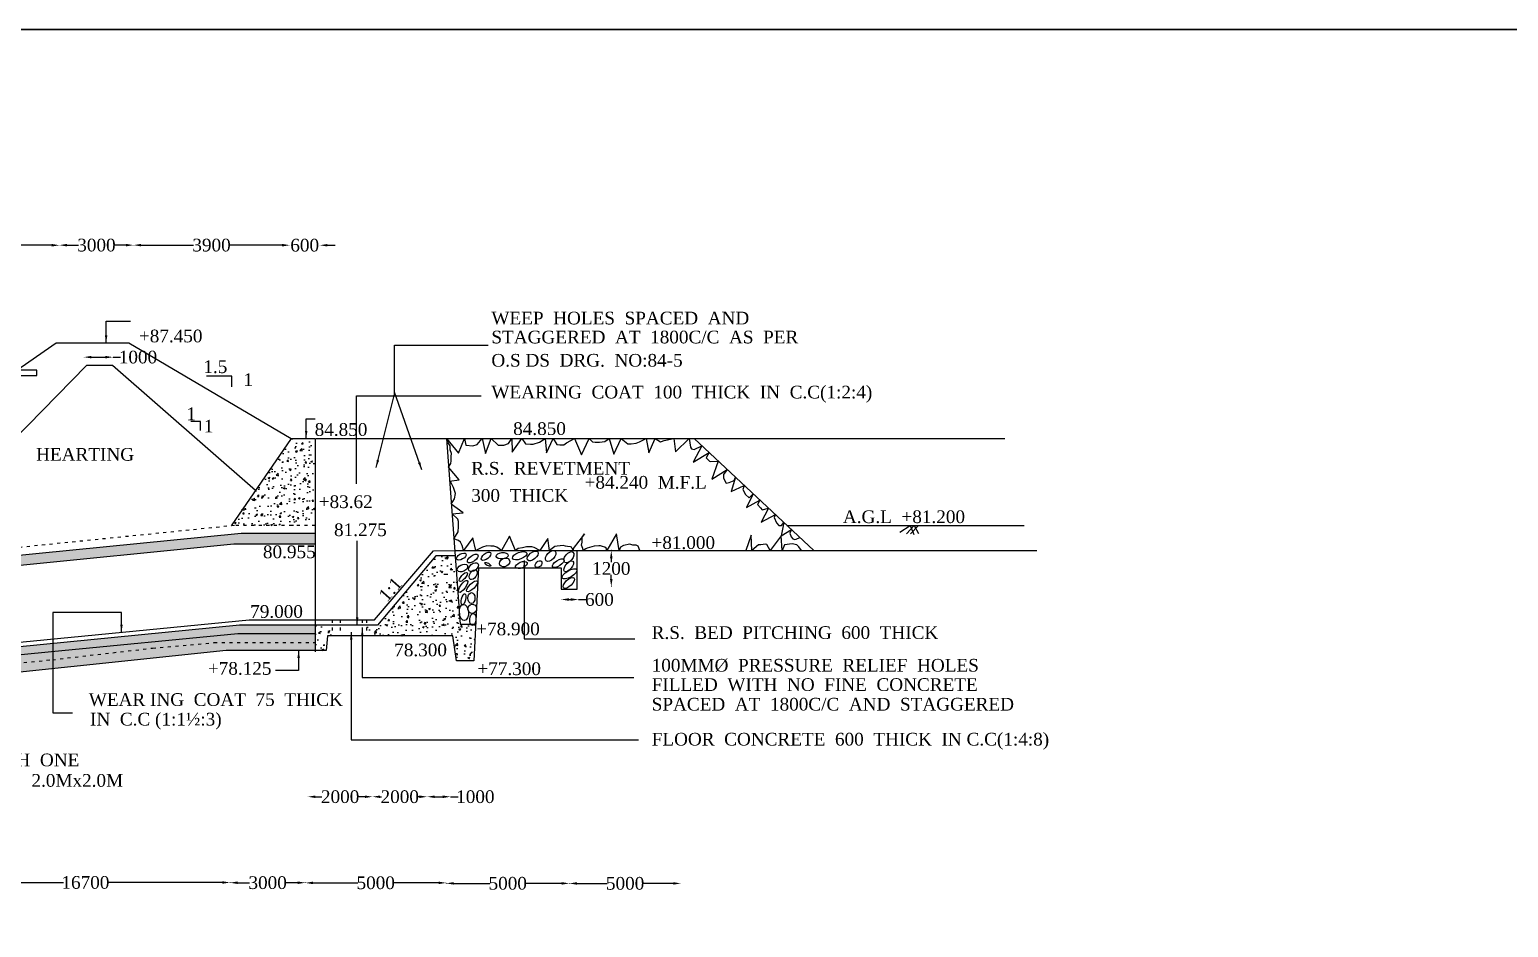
# Model space of a CAD drawing. Header units: millimetres. Extents: x 4535 to 233444, y 7325 to 109761.
# Drawn here: x 96961 to 155192, y 74404 to 109761 of the extents above; entities that cross this region are included whole.
import ezdxf

# ---------------------------------------------------------------- set-up
doc = ezdxf.new("R2010")
doc.units = ezdxf.units.MM
doc.header["$MEASUREMENT"] = 0
doc.linetypes.add('ACAD_ISO03W100', pattern=[30, 12, -18])
for name, color, linetype in [('DIM', 5, 'Continuous'), ('DO LINE', 3, 'Continuous'), ('DWG.LINE', 10, 'Continuous'), ('HATCH', 2, 'Continuous'), ('TEXT', 7, 'Continuous')]:
    doc.layers.add(name, color=color, linetype=linetype)
doc.layers.add('TITLE', color=7, linetype='Continuous', lineweight=30)
doc.styles.get("Standard").update_dxf_attribs({"font": 'TIMES.TTF', "height": 500})
doc.dimstyles.get("Standard").update_dxf_attribs({"dimtxt": 500, "dimasz": 300, "dimexe": 0.18, "dimexo": 0.0625, "dimgap": 0.09, "dimtad": 0, "dimtih": 1, "dimtoh": 1, "dimdec": 0, "dimzin": 0, "dimdsep": 46, "dimtxsty": 'Standard', "dimcen": 300, "dimclre": 256, "dimclrt": 4, "dimadec": 0, "dimazin": 0, "dimtfac": 1, "dimtdec": 0, "dimtofl": 0, "dimtmove": 0, "dimatfit": 3, "dimfxl": 5, "dimfxlon": 1, "dimtolj": 1, "dimtzin": 0, "dimarcsym": 0})
pattern_1 = [(50, (0, 0), (717.2602, -62.7521), [75, -825]), (355, (0, 0), (-138.7513, 752.192), [60, -660]), (100.4514, (59.8, -5.2), (578.5094, 689.4395), [63.7402, -701.142]), (46.1842, (0, 200), (1067.241, -165.519), [112.5, -1237.5]), (96.6356, (88.9, 186.2), (934.663, 974.118), [95.61, -1051.713]), (351.1842, (0, 200), (934.662, 974.119), [90, -990]), (21, (100, 150), (596.907, -402.619), [75, -825]), (326, (100, 150), (243.3153, 725.15), [60, -660]), (71.4514, (149.74, 116.45), (840.2226, 322.5305), [63.7402, -701.142]), (37.5, (0, 0), (12.15986, 332.89385), [0, -652, 0, -670, 0, -662.5]), (7.5, (0, 0), (263.0695, 394.4117), [0, -382, 0, -637, 0, -252.5]), (327.5, (-223, 0), (533.82244, -22.55487), [0, -250, 0, -780, 0, -1035]), (317.5, (-323, 0), (583.1862, 100.105), [0, -325, 0, -518, 0, -735])]

# ---------------------------------------------------------------- blocks, each defined once
blk = doc.blocks.new('*D7')
at = {"layer": 'Defpoints', "color": 0, "linetype": 'ByBlock', "ltscale": 0.2}
for p in [(85817, 101269), (98135, 101269), (98135, 101268)]:
    blk.add_point(p, dxfattribs=at)
at = {"layer": 'DIM', "lineweight": -2, "ltscale": 0.2}
blk.add_line((85817, 101269), (85817, 101268), dxfattribs=at)
at = {"layer": 'DIM', "color": 0, "linetype": 'ByBlock', "lineweight": -2, "ltscale": 0.2}
for p, q in [((86117, 101268), (91110, 101268)), ((97835, 101268), (92843, 101268))]:
    blk.add_line(p, q, dxfattribs=at)
at = {"layer": 'DIM', "linetype": 'ByBlock', "lineweight": -2, "ltscale": 0.2}
blk.add_line((98135, 101269), (98135, 101268), dxfattribs=at)
at = {"layer": 'DIM', "color": 0, "linetype": 'ByBlock', "ltscale": 0.2}
for points in [[(86117, 101318), (86117, 101218), (85817, 101268)], [(97835, 101318), (97835, 101218), (98135, 101268)]]:
    blk.add_solid(points, dxfattribs=at)
at = {"layer": 'DIM', "color": 4, "linetype": 'ByBlock', "ltscale": 0.2, "insert": (91976, 101268), "char_height": 500, "attachment_point": 5}
blk.add_mtext('\\A1;13200', dxfattribs=at)
blk = doc.blocks.new('*D8')
at = {"layer": 'Defpoints', "color": 0, "linetype": 'ByBlock', "ltscale": 0.2}
for p in [(98135, 101268), (101052, 101271), (101052, 101268)]:
    blk.add_point(p, dxfattribs=at)
at = {"layer": 'DIM', "lineweight": -2, "ltscale": 0.2}
blk.add_line((98135, 101268), (98135, 101272), dxfattribs=at)
at = {"layer": 'DIM', "color": 0, "linetype": 'ByBlock', "lineweight": -2, "ltscale": 0.2}
for p, q in [((98435, 101271), (98883, 101271)), ((100752, 101271), (100304, 101271))]:
    blk.add_line(p, q, dxfattribs=at)
at = {"layer": 'DIM', "linetype": 'ByBlock', "lineweight": -2, "ltscale": 0.2}
blk.add_line((101052, 101268), (101052, 101272), dxfattribs=at)
at = {"layer": 'DIM', "color": 0, "linetype": 'ByBlock', "ltscale": 0.2}
for points in [[(98435, 101321), (98435, 101221), (98135, 101271)], [(100752, 101321), (100752, 101221), (101052, 101271)]]:
    blk.add_solid(points, dxfattribs=at)
at = {"layer": 'DIM', "color": 4, "linetype": 'ByBlock', "ltscale": 0.2, "insert": (99594, 101271), "char_height": 500, "attachment_point": 5}
blk.add_mtext('\\A1;3000', dxfattribs=at)
blk = doc.blocks.new('*D9')
at = {"layer": 'Defpoints', "color": 0, "linetype": 'ByBlock', "ltscale": 0.2}
for p in [(101052, 101272), (107198, 101272), (107198, 101271)]:
    blk.add_point(p, dxfattribs=at)
at = {"layer": 'DIM', "lineweight": -2, "ltscale": 0.2}
blk.add_line((101052, 101272), (101052, 101271), dxfattribs=at)
at = {"layer": 'DIM', "color": 0, "linetype": 'ByBlock', "lineweight": -2, "ltscale": 0.2}
for p, q in [((101352, 101271), (103415, 101271)), ((106898, 101271), (104835, 101271))]:
    blk.add_line(p, q, dxfattribs=at)
at = {"layer": 'DIM', "linetype": 'ByBlock', "lineweight": -2, "ltscale": 0.2}
blk.add_line((107198, 101272), (107198, 101271), dxfattribs=at)
at = {"layer": 'DIM', "color": 0, "linetype": 'ByBlock', "ltscale": 0.2}
for points in [[(101352, 101321), (101352, 101221), (101052, 101271)], [(106898, 101321), (106898, 101221), (107198, 101271)]]:
    blk.add_solid(points, dxfattribs=at)
at = {"layer": 'DIM', "color": 4, "linetype": 'ByBlock', "ltscale": 0.2, "insert": (104125, 101271), "char_height": 500, "attachment_point": 5}
blk.add_mtext('\\A1;3900', dxfattribs=at)
blk = doc.blocks.new('*D10')
at = {"layer": 'Defpoints', "color": 0, "linetype": 'ByBlock', "ltscale": 0.2}
for p in [(107198, 101271), (108389, 101271), (108389, 101267)]:
    blk.add_point(p, dxfattribs=at)
at = {"layer": 'DIM', "color": 0, "linetype": 'ByBlock', "lineweight": -2, "ltscale": 0.2}
for p, q in [((106898, 101267), (106598, 101267)), ((108689, 101267), (108989, 101267))]:
    blk.add_line(p, q, dxfattribs=at)
at = {"layer": 'DIM', "lineweight": -2, "ltscale": 0.2}
blk.add_line((107198, 101270), (107198, 101267), dxfattribs=at)
at = {"layer": 'DIM', "linetype": 'ByBlock', "lineweight": -2, "ltscale": 0.2}
blk.add_line((108389, 101270), (108389, 101267), dxfattribs=at)
at = {"layer": 'DIM', "color": 0, "linetype": 'ByBlock', "ltscale": 0.2}
for points in [[(106898, 101317), (106898, 101217), (107198, 101267)], [(108689, 101317), (108689, 101217), (108389, 101267)]]:
    blk.add_solid(points, dxfattribs=at)
at = {"layer": 'DIM', "color": 4, "linetype": 'ByBlock', "ltscale": 0.2, "insert": (107794, 101267), "char_height": 500, "attachment_point": 5}
blk.add_mtext('\\A1;600', dxfattribs=at)
blk = doc.blocks.new('*D23')
at = {"layer": 'Defpoints', "color": 0, "linetype": 'ByBlock', "ltscale": 0.2}
for p in [(86244, 76199), (104853, 76199), (104853, 76173)]:
    blk.add_point(p, dxfattribs=at)
at = {"layer": 'DIM', "lineweight": -2, "ltscale": 0.2}
blk.add_line((86244, 76178), (86244, 76173), dxfattribs=at)
at = {"layer": 'DIM', "color": 0, "linetype": 'ByBlock', "lineweight": -2, "ltscale": 0.2}
for p, q in [((86544, 76173), (98292, 76173)), ((104553, 76173), (100025, 76173))]:
    blk.add_line(p, q, dxfattribs=at)
at = {"layer": 'DIM', "linetype": 'ByBlock', "lineweight": -2, "ltscale": 0.2}
blk.add_line((104853, 76178), (104853, 76173), dxfattribs=at)
at = {"layer": 'DIM', "color": 0, "linetype": 'ByBlock', "ltscale": 0.2}
for points in [[(86544, 76223), (86544, 76123), (86244, 76173)], [(104553, 76223), (104553, 76123), (104853, 76173)]]:
    blk.add_solid(points, dxfattribs=at)
at = {"layer": 'DIM', "color": 4, "linetype": 'ByBlock', "ltscale": 0.2, "insert": (99159, 76173), "char_height": 500, "attachment_point": 5}
blk.add_mtext('\\A1;16700', dxfattribs=at)
blk = doc.blocks.new('*D24')
at = {"layer": 'Defpoints', "color": 0, "linetype": 'ByBlock', "ltscale": 0.2}
for p in [(104853, 76171), (107817, 76171), (107817, 76164)]:
    blk.add_point(p, dxfattribs=at)
at = {"layer": 'DIM', "lineweight": -2, "ltscale": 0.2}
blk.add_line((104853, 76169), (104853, 76164), dxfattribs=at)
at = {"layer": 'DIM', "color": 0, "linetype": 'ByBlock', "lineweight": -2, "ltscale": 0.2}
for p, q in [((105153, 76164), (105625, 76164)), ((107517, 76164), (107045, 76164))]:
    blk.add_line(p, q, dxfattribs=at)
at = {"layer": 'DIM', "linetype": 'ByBlock', "lineweight": -2, "ltscale": 0.2}
blk.add_line((107817, 76169), (107817, 76164), dxfattribs=at)
at = {"layer": 'DIM', "color": 0, "linetype": 'ByBlock', "ltscale": 0.2}
for points in [[(105153, 76214), (105153, 76114), (104853, 76164)], [(107517, 76214), (107517, 76114), (107817, 76164)]]:
    blk.add_solid(points, dxfattribs=at)
at = {"layer": 'DIM', "color": 4, "linetype": 'ByBlock', "ltscale": 0.2, "insert": (106335, 76164), "char_height": 500, "attachment_point": 5}
blk.add_mtext('\\A1;3000', dxfattribs=at)
blk = doc.blocks.new('*D25')
at = {"layer": 'Defpoints', "color": 0, "linetype": 'ByBlock', "ltscale": 0.2}
for p in [(107817, 76164), (113364, 76164), (113364, 76159)]:
    blk.add_point(p, dxfattribs=at)
at = {"layer": 'DIM', "lineweight": -2, "ltscale": 0.2}
blk.add_line((107817, 76164), (107817, 76158), dxfattribs=at)
at = {"layer": 'DIM', "color": 0, "linetype": 'ByBlock', "lineweight": -2, "ltscale": 0.2}
for p, q in [((108117, 76159), (109883, 76159)), ((113064, 76159), (111298, 76159))]:
    blk.add_line(p, q, dxfattribs=at)
at = {"layer": 'DIM', "linetype": 'ByBlock', "lineweight": -2, "ltscale": 0.2}
blk.add_line((113364, 76164), (113364, 76158), dxfattribs=at)
at = {"layer": 'DIM', "color": 0, "linetype": 'ByBlock', "ltscale": 0.2}
for points in [[(108117, 76209), (108117, 76109), (107817, 76159)], [(113064, 76209), (113064, 76109), (113364, 76159)]]:
    blk.add_solid(points, dxfattribs=at)
at = {"layer": 'DIM', "color": 4, "linetype": 'ByBlock', "ltscale": 0.2, "insert": (110590, 76159), "char_height": 500, "attachment_point": 5}
blk.add_mtext('\\A1;5000', dxfattribs=at)
blk = doc.blocks.new('*D26')
at = {"layer": 'Defpoints', "color": 0, "linetype": 'ByBlock', "ltscale": 0.2}
for p in [(113364, 76158), (118215, 76158), (118215, 76139)]:
    blk.add_point(p, dxfattribs=at)
at = {"layer": 'DIM', "lineweight": -2, "ltscale": 0.2}
blk.add_line((113364, 76144), (113364, 76138), dxfattribs=at)
at = {"layer": 'DIM', "color": 0, "linetype": 'ByBlock', "lineweight": -2, "ltscale": 0.2}
for p, q in [((113664, 76139), (115082, 76139)), ((117915, 76139), (116497, 76139))]:
    blk.add_line(p, q, dxfattribs=at)
at = {"layer": 'DIM', "linetype": 'ByBlock', "lineweight": -2, "ltscale": 0.2}
blk.add_line((118215, 76144), (118215, 76138), dxfattribs=at)
at = {"layer": 'DIM', "color": 0, "linetype": 'ByBlock', "ltscale": 0.2}
for points in [[(113664, 76189), (113664, 76089), (113364, 76139)], [(117915, 76189), (117915, 76089), (118215, 76139)]]:
    blk.add_solid(points, dxfattribs=at)
at = {"layer": 'DIM', "color": 4, "linetype": 'ByBlock', "ltscale": 0.2, "insert": (115789, 76139), "char_height": 500, "attachment_point": 5}
blk.add_mtext('\\A1;5000', dxfattribs=at)
blk = doc.blocks.new('*D27')
at = {"layer": 'Defpoints', "color": 0, "linetype": 'ByBlock', "ltscale": 0.2}
for p in [(118215, 76138), (122608, 76138), (122608, 76137)]:
    blk.add_point(p, dxfattribs=at)
at = {"layer": 'DIM', "lineweight": -2, "ltscale": 0.2}
blk.add_line((118215, 76138), (118215, 76137), dxfattribs=at)
at = {"layer": 'DIM', "color": 0, "linetype": 'ByBlock', "lineweight": -2, "ltscale": 0.2}
for p, q in [((118515, 76137), (119704, 76137)), ((122308, 76137), (121119, 76137))]:
    blk.add_line(p, q, dxfattribs=at)
at = {"layer": 'DIM', "linetype": 'ByBlock', "lineweight": -2, "ltscale": 0.2}
blk.add_line((122608, 76138), (122608, 76137), dxfattribs=at)
at = {"layer": 'DIM', "color": 0, "linetype": 'ByBlock', "ltscale": 0.2}
for points in [[(118515, 76187), (118515, 76087), (118215, 76137)], [(122308, 76187), (122308, 76087), (122608, 76137)]]:
    blk.add_solid(points, dxfattribs=at)
at = {"layer": 'DIM', "color": 4, "linetype": 'ByBlock', "ltscale": 0.2, "insert": (120411, 76137), "char_height": 500, "attachment_point": 5}
blk.add_mtext('\\A1;5000', dxfattribs=at)
blk = doc.blocks.new('*D28')
at = {"layer": 'Defpoints', "color": 0, "linetype": 'ByBlock', "ltscale": 0.2}
for p in [(107917, 79542), (110462, 79550), (110462, 79542)]:
    blk.add_point(p, dxfattribs=at)
at = {"layer": 'DIM', "lineweight": -2, "ltscale": 0.2}
blk.add_line((107917, 79545), (107917, 79550), dxfattribs=at)
at = {"layer": 'DIM', "color": 0, "linetype": 'ByBlock', "lineweight": -2, "ltscale": 0.2}
for p, q in [((108217, 79550), (108472, 79550)), ((110162, 79550), (109906, 79550))]:
    blk.add_line(p, q, dxfattribs=at)
at = {"layer": 'DIM', "linetype": 'ByBlock', "lineweight": -2, "ltscale": 0.2}
blk.add_line((110462, 79545), (110462, 79550), dxfattribs=at)
at = {"layer": 'DIM', "color": 0, "linetype": 'ByBlock', "ltscale": 0.2}
for points in [[(108217, 79600), (108217, 79500), (107917, 79550)], [(110162, 79600), (110162, 79500), (110462, 79550)]]:
    blk.add_solid(points, dxfattribs=at)
at = {"layer": 'DIM', "color": 4, "linetype": 'ByBlock', "ltscale": 0.2, "insert": (109189, 79550), "char_height": 500, "attachment_point": 5}
blk.add_mtext('\\A1;2000', dxfattribs=at)
blk = doc.blocks.new('*D29')
at = {"layer": 'Defpoints', "color": 0, "linetype": 'ByBlock', "ltscale": 0.2}
for p in [(110462, 79550), (112612, 79550), (112612, 79550)]:
    blk.add_point(p, dxfattribs=at)
at = {"layer": 'DIM', "lineweight": -2, "ltscale": 0.2}
blk.add_line((110462, 79550), (110462, 79550), dxfattribs=at)
at = {"layer": 'DIM', "color": 0, "linetype": 'ByBlock', "lineweight": -2, "ltscale": 0.2}
for p, q in [((110762, 79550), (110820, 79550)), ((112312, 79550), (112254, 79550))]:
    blk.add_line(p, q, dxfattribs=at)
at = {"layer": 'DIM', "linetype": 'ByBlock', "lineweight": -2, "ltscale": 0.2}
blk.add_line((112612, 79550), (112612, 79550), dxfattribs=at)
at = {"layer": 'DIM', "color": 0, "linetype": 'ByBlock', "ltscale": 0.2}
for points in [[(110762, 79600), (110762, 79500), (110462, 79550)], [(112312, 79600), (112312, 79500), (112612, 79550)]]:
    blk.add_solid(points, dxfattribs=at)
at = {"layer": 'DIM', "color": 4, "linetype": 'ByBlock', "ltscale": 0.2, "insert": (111537, 79550), "char_height": 500, "attachment_point": 5}
blk.add_mtext('\\A1;2000', dxfattribs=at)
blk = doc.blocks.new('*D30')
at = {"layer": 'Defpoints', "color": 0, "linetype": 'ByBlock', "ltscale": 0.2}
for p in [(112612, 79550), (113532, 79550), (113532, 79550)]:
    blk.add_point(p, dxfattribs=at)
at = {"layer": 'DIM', "lineweight": -2, "ltscale": 0.2}
blk.add_line((112612, 79550), (112612, 79550), dxfattribs=at)
at = {"layer": 'DIM', "color": 0, "linetype": 'ByBlock', "lineweight": -2, "ltscale": 0.2}
for p, q in [((112912, 79550), (113232, 79550)), ((113532, 79550), (113832, 79550))]:
    blk.add_line(p, q, dxfattribs=at)
at = {"layer": 'DIM', "linetype": 'ByBlock', "lineweight": -2, "ltscale": 0.2}
blk.add_line((113532, 79550), (113532, 79550), dxfattribs=at)
at = {"layer": 'DIM', "color": 0, "linetype": 'ByBlock', "ltscale": 0.2}
for points in [[(112912, 79600), (112912, 79500), (112612, 79550)], [(113232, 79600), (113232, 79500), (113532, 79550)]]:
    blk.add_solid(points, dxfattribs=at)
at = {"layer": 'DIM', "color": 4, "linetype": 'ByBlock', "ltscale": 0.2, "insert": (114514, 79550), "char_height": 500, "attachment_point": 5}
blk.add_mtext('\\A1;1000', dxfattribs=at)
blk = doc.blocks.new('*D31')
at = {"layer": 'Defpoints', "color": 0, "linetype": 'ByBlock', "ltscale": 0.2}
for p in [(119880, 89245), (119866, 87828), (119880, 87828)]:
    blk.add_point(p, dxfattribs=at)
at = {"layer": 'DIM', "lineweight": -2, "ltscale": 0.2}
blk.add_line((119871, 89245), (119866, 89245), dxfattribs=at)
at = {"layer": 'DIM', "color": 0, "linetype": 'ByBlock', "lineweight": -2, "ltscale": 0.2}
for p, q in [((119866, 88945), (119866, 88791)), ((119866, 88128), (119866, 88283))]:
    blk.add_line(p, q, dxfattribs=at)
at = {"layer": 'DIM', "linetype": 'ByBlock', "lineweight": -2, "ltscale": 0.2}
blk.add_line((119871, 87828), (119866, 87828), dxfattribs=at)
at = {"layer": 'DIM', "color": 0, "linetype": 'ByBlock', "ltscale": 0.2}
for points in [[(119816, 88945), (119916, 88945), (119866, 89245)], [(119816, 88128), (119916, 88128), (119866, 87828)]]:
    blk.add_solid(points, dxfattribs=at)
at = {"layer": 'DIM', "color": 4, "linetype": 'ByBlock', "ltscale": 0.2, "insert": (119866, 88537), "char_height": 500, "attachment_point": 5}
blk.add_mtext('\\A1;1200', dxfattribs=at)
blk = doc.blocks.new('*D32')
at = {"layer": 'Defpoints', "color": 0, "linetype": 'ByBlock', "ltscale": 0.2}
for p in [(117896, 87314), (118573, 87317), (118573, 87314)]:
    blk.add_point(p, dxfattribs=at)
at = {"layer": 'DIM', "lineweight": -2, "ltscale": 0.2}
blk.add_line((117896, 87314), (117896, 87317), dxfattribs=at)
at = {"layer": 'DIM', "color": 0, "linetype": 'ByBlock', "lineweight": -2, "ltscale": 0.2}
for p, q in [((118196, 87317), (118273, 87317)), ((118573, 87317), (118873, 87317))]:
    blk.add_line(p, q, dxfattribs=at)
at = {"layer": 'DIM', "linetype": 'ByBlock', "lineweight": -2, "ltscale": 0.2}
blk.add_line((118573, 87314), (118573, 87317), dxfattribs=at)
at = {"layer": 'DIM', "color": 0, "linetype": 'ByBlock', "ltscale": 0.2}
for points in [[(118196, 87367), (118196, 87267), (117896, 87317)], [(118273, 87367), (118273, 87267), (118573, 87317)]]:
    blk.add_solid(points, dxfattribs=at)
at = {"layer": 'DIM', "color": 4, "linetype": 'ByBlock', "ltscale": 0.2, "insert": (119398, 87317), "char_height": 500, "attachment_point": 5}
blk.add_mtext('\\A1;600', dxfattribs=at)
blk = doc.blocks.new('*D33')
at = {"layer": 'Defpoints', "color": 0, "linetype": 'ByBlock', "ltscale": 0.2}
for p in [(99095, 96865), (100247, 96865), (100247, 96861)]:
    blk.add_point(p, dxfattribs=at)
at = {"layer": 'DIM', "lineweight": -2, "ltscale": 0.2}
blk.add_line((99095, 96864), (99095, 96860), dxfattribs=at)
at = {"layer": 'DIM', "color": 0, "linetype": 'ByBlock', "lineweight": -2, "ltscale": 0.2}
for p, q in [((99395, 96861), (99947, 96861)), ((100247, 96861), (100547, 96861))]:
    blk.add_line(p, q, dxfattribs=at)
at = {"layer": 'DIM', "linetype": 'ByBlock', "lineweight": -2, "ltscale": 0.2}
blk.add_line((100247, 96864), (100247, 96860), dxfattribs=at)
at = {"layer": 'DIM', "color": 0, "linetype": 'ByBlock', "ltscale": 0.2}
for points in [[(99395, 96911), (99395, 96811), (99095, 96861)], [(99947, 96911), (99947, 96811), (100247, 96861)]]:
    blk.add_solid(points, dxfattribs=at)
at = {"layer": 'DIM', "color": 4, "linetype": 'ByBlock', "ltscale": 0.2, "insert": (101229, 96861), "char_height": 500, "attachment_point": 5}
blk.add_mtext('\\A1;1000', dxfattribs=at)

msp = doc.modelspace()

# ---------------------------------------------------------------- hatches: boundary and pattern name
at = {"layer": 'HATCH', "linetype": 'ByBlock', "ltscale": 0.2}
h = msp.add_hatch(dxfattribs=at)
h.set_pattern_fill('AR-CONC', color=256, scale=100, style=0)
h.set_pattern_definition(pattern_1)
h.paths.add_polyline_path([(108201.6, 93655.9), (107263.9, 93655.9), (104892.1, 90217.5), (105029.9, 90231.6), (108201.6, 90231.6)])
h = msp.add_hatch(dxfattribs=at)
h.set_pattern_fill('AR-CONC', color=256, scale=100, style=0)
h.set_pattern_definition(pattern_1)
h.paths.add_polyline_path([(47905.6, 92208.1), (46989.1, 92208.1), (46989.1, 89446.5), (49560.4, 89333.7)])
h.paths.add_polyline_path([(46989.1, 89446.5), (46989.1, 89142.4), (53090.2, 88874.7), (53090.2, 89178.8)])
h.paths.add_polyline_path([(53090.2, 88874.7), (46989.1, 89142.4), (46989.1, 88732.3), (53090.2, 88463.5)])
h.paths.add_polyline_path([(56702.1, 88716.3), (53090.2, 88874.7), (53090.2, 88463.5), (56702.1, 88304.3)])
h.paths.add_polyline_path([(56702.1, 88716.3), (56702.1, 88304.3), (71168.3, 87667), (71168.3, 88081.6)])
h.paths.add_polyline_path([(86586, 88081.6), (71168.3, 88081.6), (71168.3, 87667), (86586, 87667)])
h.paths.add_polyline_path([(104998.5, 89511.9), (108201.6, 89511.9), (108201.6, 89930.8), (105294.7, 89930.8), (86586, 88081.6), (86586, 87667)])
h = msp.add_hatch(dxfattribs=at)
h.set_pattern_fill('AR-CONC', color=256, scale=100, style=0)
h.set_pattern_definition(pattern_1)
h.paths.add_polyline_path([(113718.2, 89041.2), (112955.1, 89041.2), (110657.9, 86313.4), (110228, 86313.4), (110228, 85883.4), (113622.9, 85883.4), (113770.7, 84904), (114455.4, 84904), (114529.4, 86343.7), (113919, 86343.7)])
h = msp.add_hatch(dxfattribs=at)
h.set_pattern_fill('AR-CONC', color=256, scale=100, style=0)
h.set_pattern_definition(pattern_1)
h.paths.add_polyline_path([(108201.6, 86313.4), (105232.8, 86313.4), (97881.2, 85588.7), (97881.2, 85256.7), (105156.2, 85970.2), (108201.6, 85970.2)])
h.paths.add_polyline_path([(108201.6, 85617.9), (104232.7, 85617.9), (101806.8, 85404.7), (97881.2, 84948.8), (97881.2, 84597.4), (104706.2, 85314.8), (108201.6, 85314.8)])
h.paths.add_polyline_path([(108201.6, 85970.2), (105156.2, 85970.2), (97881.2, 85256.7), (97881.2, 84948.8), (101806.8, 85404.7), (104232.7, 85617.9), (108201.6, 85617.9)])
h.paths.add_polyline_path([(97881.2, 84948.8), (97861.4, 84946.5), (94808.8, 84648.3), (94683.6, 84261.3), (97881.2, 84597.4)])
h.paths.add_polyline_path([(97861.4, 84946.5), (97881.2, 84948.8), (97881.2, 85256.7), (97818, 85250.5), (94911.9, 84967.2), (94808.8, 84648.3)])
h.paths.add_polyline_path([(97818, 85250.5), (97881.2, 85256.7), (97881.2, 85588.7), (95021.7, 85306.9), (94911.9, 84967.2)])
h.paths.add_polyline_path([(94683.6, 84261.3), (94808.8, 84648.3), (86586, 83845.3), (86586, 83410.2)])
h.paths.add_polyline_path([(94911.9, 84967.2), (92764.1, 84757.9), (90185.6, 84459.1), (86586, 84109.3), (86586, 83845.3), (94808.8, 84648.3)])
h.paths.add_polyline_path([(94911.9, 84967.2), (95021.7, 85306.9), (86586, 84475.4), (86586, 84109.3), (90185.6, 84459.1), (92764.1, 84757.9)])
h = msp.add_hatch(dxfattribs=at)
h.set_pattern_fill('AR-CONC', color=256, scale=100, style=0)
h.set_pattern_definition(pattern_1)
h.paths.add_polyline_path([(108696.3, 85883.4), (108875.8, 85883.4), (108875.8, 86313.4), (108201.6, 86313.4), (108201.6, 85314.8), (108639.7, 85314.8)])

# ---------------------------------------------------------------- linework, layer by layer
at = {"layer": 'DIM', "linetype": 'ByBlock', "ltscale": 0.2}
for points in [[(111323.4, 97333.6), (115018.4, 97333.6)], [(109833.4, 91873.3), (109833.4, 95335.5), (114742.9, 95335.5)], [(97881.2, 86811.8), (97881.2, 82848.8), (98654.8, 82848.8)], [(116439.2, 85770.2), (120787.8, 85770.2)]]:
    msp.add_lwpolyline(points, dxfattribs=at)
at = {"layer": 'DO LINE', "linetype": 'ACAD_ISO03W100', "ltscale": 10}
for points in [[(108201.6, 90231.6), (105029.9, 90231.6), (86586, 88345.7), (71168.3, 88345.7), (60112.3, 88870.8), (46989.1, 89446.5)], [(108875.8, 86512.8), (108875.8, 85883.4)], [(109184.9, 86512.8), (109184.9, 85883.4)], [(110060.7, 86512.8), (110060.7, 85883.4)], [(110228, 86512.8), (110228, 85883.4)], [(46938, 84847.8), (71168.3, 83845.3), (86586, 83845.3), (97861.4, 84946.5), (101806.8, 85404.7), (104232.7, 85617.9), (108201.6, 85617.9)]]:
    msp.add_lwpolyline(points, dxfattribs=at)
at = {"layer": 'DWG.LINE', "linetype": 'ByBlock', "ltscale": 0.2}
for points in [[(85534.5, 88756.2), (98010.7, 97425.6), (100866, 97425.6), (107263.9, 93655.9)], [(85797.1, 88756.2), (96567.9, 96143.8), (97252.1, 96143.8), (97252.1, 96350.4), (96463.3, 96350.4)], [(105851.3, 91608.2), (100227.8, 96534.8), (99206.8, 96534.8), (91694.7, 88868.1)], [(104923.8, 95691.9), (104923.8, 96108.1), (103925.1, 96108.1)], [(103690.4, 93966.3), (103690.4, 94330.8), (103311.3, 94330.8)], [(107263.9, 93655.9), (104892.1, 90217.5)], [(107263.9, 93655.9), (108201.6, 93655.9), (108201.6, 85259.2)], [(108241.4, 93655.9), (135364.7, 93655.9)], [(113374.7, 93655.9), (113919, 86343.7), (114529.4, 86343.7)], [(123129.4, 93655.9), (127838.5, 89245.4)], [(86586, 88081.6), (105294.7, 89930.8), (108201.6, 89930.8)], [(126782.8, 90234.2), (136119.8, 90234.2)], [(46989.1, 85646.5), (71168.3, 84665.8), (86586, 84665.8), (105613.6, 86512.8), (110542.6, 86512.8), (112861.6, 89228.8), (113703, 89245.4), (136618.5, 89245.4)], [(71168.3, 87667), (86586, 87667), (104998.5, 89511.9), (108201.6, 89511.9)], [(114643.7, 88567.9), (117898.4, 88567.9), (117898.4, 87727.9), (118525, 87727.9), (118525, 89245.4)], [(114643.7, 88567.9), (114455.4, 84904), (113770.7, 84904), (113622.9, 85883.4), (108696.3, 85883.4), (108639.7, 85314.8), (104706.2, 85314.8), (86586, 83410.2), (71168.3, 83410.2), (47215.9, 84398.4), (46293.1, 84398.4), (46046.1, 84882.1), (42906, 84882.1), (42701.8, 83925.6), (42078.7, 83925.6), (42078.7, 84953.3), (35589.1, 84953.3), (35589.1, 84444.8), (34827.9, 84444.8), (34827.9, 85734.9)], [(113718.2, 89041.2), (112955.1, 89041.2), (110657.9, 86313.4), (105232.8, 86313.4), (86586, 84475.4), (71168.3, 84475.4), (46938, 85453.5)], [(108201.6, 85970.2), (105156.2, 85970.2), (97818, 85250.5), (92764.1, 84757.9), (90185.6, 84459.1), (86586, 84109.3), (71168.3, 84109.3), (60363, 84518.4), (51798.4, 84873.1), (46938, 85109.1)]]:
    msp.add_lwpolyline(points, dxfattribs=at)
at = {"layer": 'HATCH', "linetype": 'ByBlock', "ltscale": 0.2}
for points in [[(113374.7, 93655.9), (113847.5, 93074.5), (114079.9, 93655.9), (114145, 93399.5), (114414.5, 93371.6), (114591.1, 93418.1), (114786.3, 93655.9), (114907.2, 93065.2), (115139.5, 93655.9), (115418.4, 93399.5), (115641.5, 93399.5), (115818.1, 93455.2), (115948.2, 93655.9), (115957.5, 93120.9), (116338.6, 93655.9), (116487.3, 93445.9), (116682.5, 93436.6), (116794, 93436.6), (117045, 93510.9), (117258.8, 93655.9), (117314.5, 93093), (117584.1, 93655.9), (117723.5, 93418.1), (117844.4, 93408.8), (117993.1, 93408.8), (118104.6, 93483.1), (118412.3, 93655.9), (118695.8, 93020), (118996.2, 93655.9), (119121.8, 93525.9), (119237.8, 93516.3), (119405.4, 93516.3), (119608.3, 93545.2), (119788.7, 93655.9), (119966.5, 93046.3), (120256.5, 93655.9), (120517.4, 93451.9), (120649.5, 93451.9), (120842.8, 93468), (120981.4, 93529.1), (121243.8, 93655.9), (121340.5, 93090.8), (121598.3, 93655.9), (121808.3, 93532.6), (121843.7, 93545.5), (121953.2, 93580.9), (122333.4, 93655.9), (122392.2, 93136.3), (122933.5, 93655.9), (122985, 93319.8), (123026.9, 93245.7), (123123.5, 93229.6), (123437.2, 93367.6), (123091.6, 92726.4), (123716.8, 93105.8), (123600.7, 92900.2), (123729.5, 92768.3), (123781.1, 92748.9), (124075.3, 92770), (123827, 92052.5), (124425.8, 92441.7), (124281.3, 92239.2), (124278.1, 92097.6), (124387.6, 91904.5), (124506.8, 91920.5), (124709.8, 92001), (124760, 92128.8), (124584.8, 91565.7), (125097.7, 91812.5), (125045.5, 91655.8), (125145.4, 91446.6), (125290.4, 91321), (125454.9, 91477.9), (125184.5, 90939.8), (125715.7, 91233.6), (125629.1, 91052.4), (125735.4, 90933.4), (125812.7, 90843.2), (126050.6, 90919.9), (125774.3, 90362.6), (126327.2, 90660.9), (126276.9, 90546.1), (126276.9, 90546.1), (126367.1, 90333.7), (126458.1, 90230), (126564.4, 90236.4), (126665.4, 90344.2), (126561.2, 89830.8), (126957.6, 90070.5), (126897.2, 89929.9), (126955.2, 89791.5), (127009.9, 89707.8), (127096.9, 89682.1), (127148.5, 89688.5), (127285.8, 89763.1)], [(120984.8, 89245.4), (120919.5, 89424.4), (120848.5, 89452.8), (120715, 89461.3), (120601.3, 89495.4), (120344.3, 89438.6), (120230.7, 89381.8), (120171, 89245.4), (120074.4, 89901.2), (119690.9, 89245.4), (119668.2, 89342.1), (119608.5, 89373.3), (119520.4, 89407.3), (119443.7, 89427.2), (119375.6, 89427.2), (119188.1, 89421.5), (118916.9, 89344.8), (118857.3, 89319.3), (118763.5, 89245.4), (118743.7, 89327.8), (118698.2, 89452.7), (118718.1, 89580.4), (118723.8, 89770.6), (118806.1, 89906.8), (118368.7, 89327.8), (118368.7, 89245.4), (118300.5, 89373.2), (118257.9, 89393.1), (118138.5, 89410.1), (118064.7, 89412.9), (117965.2, 89438.5), (117736.9, 89424.3), (117640.3, 89398.7), (117540.8, 89324.9), (117427.2, 89245.4), (117370.4, 89725.1), (117052.2, 89245.4), (116826.8, 89359), (116741.5, 89390.2), (116619.4, 89390.2), (116522.8, 89387.4), (116363.7, 89353.3), (116196.1, 89322.1), (116088.1, 89245.4), (115863.1, 89813.5), (115545, 89245.4), (115356.5, 89384.8), (115237.2, 89418.8), (115120.8, 89418.8), (114964.5, 89427.4), (114796.9, 89381.9), (114535.5, 89245.4), (114410.5, 89748.1), (114048.7, 89245.4), (114023.1, 89353.5), (113994.7, 89447.2), (113929.3, 89572.1), (113844.1, 89637.4), (113669, 89702.1), (113832.8, 89984.5), (113844.1, 90188.8), (113847, 90384.7), (113827.1, 90486.9), (113595.4, 90691.5), (114037.2, 90726.9), (113567, 91072.4), (113695.9, 91287.4), (113727.1, 91488.9), (113647.6, 91727.4), (113551, 91931.7), (113500.1, 91971.5), (113870, 92035.3), (113458.3, 92532.9), (113548.4, 92676.1), (113566, 92771.7), (113560.9, 92952.8), (113571, 93071), (113520.6, 93212.9), (113520.6, 93368.9), (113440.1, 93492.1), (113374.7, 93655.9)], [(127359.5, 89245.4), (127254.5, 89392.2), (127167.8, 89474.3), (126994.4, 89510.8), (126693.1, 89474.3), (126592.7, 89245.4), (126561.2, 89830.8), (126122.6, 89245.4), (126122.6, 89245.4), (125994.8, 89483.4), (125944.6, 89492.5), (125757.5, 89469.7), (125666.2, 89465.2), (125401.4, 89245.4), (125374.1, 89848.2), (125160.8, 89245.4)], [(131233.9, 89969.8), (131630.5, 90234.2), (131782, 89883.2)], [(131491.5, 89901), (131796.3, 90234.2), (131967.4, 89922.4)], [(131651.9, 89899.2), (131965.6, 90234.2)]]:
    msp.add_lwpolyline(points, dxfattribs=at)
for centre, major_axis, ratio in [((113960.4, 89008.3), (184.5, 102.6), 0.5045832), ((114413.3, 88930.8), (204.4, 142), 0.4555204), ((114936.9, 89022.2), (175.5, 143.7), 0.4861843), ((115573.6, 89040.3), (234.6, 24.5), 0.5289953), ((116259.4, 89042.9), (278.9, 102.5), 0.4543136), ((116768.2, 89032.4), (203, 158.6), 0.5221959), ((117478.1, 89032.7), (174.2, 187.8), 0.5787766), ((118197.5, 88981), (160.9, 202.4), 0.5625318), ((114004.4, 88555.8), (196.7, 100.6), 0.5915836), ((114441.8, 88590.6), (173.5, 142.2), 0.6189672), ((114426.2, 88294.7), (113.4, 183.4), 0.592594), ((115004.2, 88701.5), (116.5, -64.6), 0.3613013), ((115666.6, 88776.5), (182.8, 105.2), 0.7636842), ((116325.6, 88674.8), (229.7, 94.6), 0.465268), ((117001.1, 88711.8), (112.7, 108.9), 0.6656443), ((117778.3, 88748.2), (222.5, 144.5), 0.4299935), ((118221.8, 88325), (291.6, 165.7), 0.3842706), ((118189.8, 88626.7), (164.7, 203.3), 0.4709949), ((114029.7, 87832.8), (164.5, 232), 0.3457989), ((114038, 88204.2), (148.7, 170.1), 0.3652591), ((114389.5, 87840.6), (208.5, 201.5), 0.3596637), ((118192.4, 87972.5), (203.3, 197.7), 0.4451825), ((114050.4, 87328.6), (48.7, 215.7), 0.3719767), ((114358.4, 87372.6), (0, 216.3), 0.6462247), ((114065.1, 86805.9), (-23.6, 316.8), 0.566488), ((114392.2, 86951), (-16.6, 182), 0.9297907), ((114414.9, 86530.9), (16.9, 230.6), 0.536442)]:
    msp.add_ellipse(centre, major_axis=major_axis, ratio=ratio, dxfattribs=at)
at = {"layer": 'TITLE', "linetype": 'ByBlock', "ltscale": 0.2}
for points in [[(4534.7, 109760.6), (233172.7, 109760.6), (233172.7, 7324.6), (4534.7, 7324.6)], [(233172.7, 109760.6), (4534.7, 109760.6), (4534.7, 7324.6), (233172.7, 7324.6)]]:
    msp.add_lwpolyline(points, close=True, dxfattribs=at)

# ---------------------------------------------------------------- texts
at = {"layer": 'TEXT', "linetype": 'ByBlock', "ltscale": 0.2}
for s, p in [('WEEP  HOLES  SPACED  AND', (115144.5, 98150.6)), ('+87.450', (101265.9, 97444.7)), ('STAGGERED  AT  1800C/C  AS  PER', (115144.5, 97402.6)), ('1.5', (103803.6, 96234.9)), ('O.S DS  DRG.  NO:84-5', (115144.5, 96487.5)), ('1', (105382.5, 95725.8)), ('WEARING  COAT  100  THICK  IN  C.C(1:2:4)', (115144.5, 95235)), ('1', (103132.4, 94379)), ('1', (103821.1, 93896.7)), ('84.850', (108185.7, 93761.8)), ('84.850', (116002.2, 93797)), ('HEARTING', (97217.7, 92783)), ('R.S.  REVETMENT', (114351.5, 92235.2)), ('+84.240  M.F.L', (118814.4, 91681.9)), ('+83.62', (108347.8, 90919.1)), ('300  THICK   ', (114351.5, 91168.1)), ('81.275', (108948.5, 89813)), ('A.G.L  +81.200', (128985.9, 90327.2)), ('+81.000', (121449.2, 89307)), ('80.955', (106149.8, 88944.6)), ('79.000', (105647.2, 86595.1)), ('+78.900', (114548.4, 85908.9)), ('R.S.  BED  PITCHING  600  THICK  ', (121457.2, 85764.2)), ('78.300', (111318.7, 85082.4)), ('+78.125', (103982.8, 84354.2)), ('+77.300', (114594.4, 84341.8)), ('100MM%%C  PRESSURE  RELIEF  HOLES', (121457.2, 84477.8)), ('FILLED  WITH  NO  FINE  CONCRETE', (121457.2, 83717.7)), ('WEAR ING  COAT  75  THICK', (99291.7, 83127.4)), ('SPACED  AT  1800C/C  AND  STAGGERED', (121457.2, 82944)), ('IN  C.C (1:1½:3)', (99341.5, 82355.8)), ('FLOOR  CONCRETE  600  THICK  IN C.C(1:4:8)', (121457.2, 81567.2)), ('R.C.C  BOX  WITH  ONE', (90780.1, 80750.8)), ('VENT  OF  SIZE  2.0Mx2.0M', (91328.7, 79944.5))]:
    msp.add_text(s, height=500, dxfattribs=at).set_placement(p)
msp.add_text('1:1', height=500, rotation=48.340772, dxfattribs=at).set_placement((111030.8, 87195.2))

# ---------------------------------------------------------------- dimensions: what is measured, and where the dimension line sits
at = {"layer": 'DIM', "linetype": 'ByBlock', "ltscale": 0.2}
for p1, p2, distance, text, picture, middle in [((85817.4, 101269.2), (98135.3, 101269.2), -1.3, '13200', '*D7', (91976.4, 101267.9)), ((98135.3, 101267.7), (101052, 101267.7), 3.7, '3000', '*D8', (99593.7, 101271.5)), ((101052, 101271.6), (107198.1, 101271.6), -0.9, '3900', '*D9', (104125, 101270.7)), ((107198.1, 101270.6), (108389.1, 101270.6), -3.5, '600', '*D10', (107793.6, 101267.1)), ((99094.9, 96864.6), (100246.7, 96864.6), -4.1, '1000', '*D33', (101228.7, 96860.5)), ((119880.3, 89245.4), (119880.3, 87828.5), -14.5, '1200', '*D31', (119865.8, 88537)), ((117896.2, 87314.4), (118572.8, 87314.4), 2.9, '600', '*D32', (119397.6, 87317.3)), ((107916.5, 79542.3), (110461.8, 79542.3), 7.5, '2000', '*D28', (109189.1, 79549.8)), ((110461.8, 79550), (112612, 79550), 0, '2000', '*D29', (111536.9, 79550)), ((112612, 79550.2), (113532, 79550.2), 0, '1000', '*D30', (114514, 79550.2)), ((104853.4, 76170.6), (107816.5, 76170.6), -6.3, '3000', '*D24', (106335, 76164.3)), ((107816.5, 76164.2), (113363.7, 76164.2), -5.6, '5000', '*D25', (110590.1, 76158.5)), ((113363.7, 76158.4), (118214.8, 76158.4), -19.8, '5000', '*D26', (115789.2, 76138.6)), ((118214.8, 76138.4), (122608, 76138.4), -1.2, '5000', '*D27', (120411.4, 76137.2))]:
    dim = msp.add_aligned_dim(p1=p1, p2=p2, distance=distance, text=text, dimstyle='Standard', dxfattribs=at)
    dim.commit()
    dim.dimension.update_dxf_attribs({"geometry": picture, "text_midpoint": middle})
dim = msp.add_linear_dim(base=(104853.4, 76173), p1=(86244.3, 76199.4), p2=(104853.4, 76199.4), angle=0, text='16700', dimstyle='Standard', dxfattribs=at)
dim.commit()
dim.dimension.update_dxf_attribs({"geometry": '*D23', "text_midpoint": (99158.7, 76173), "dimtype": 161})

# ---------------------------------------------------------------- leaders
for points in [[(99975.5, 97425.6), (99975.5, 98276.5), (100940.8, 98276.5)], [(110605.3, 92512), (111323.4, 95405.2), (111323.4, 97333.6)], [(112401.2, 92429.8), (111323.4, 95479.7)], [(107852.3, 93655.9), (107852.3, 94429.2), (108212.2, 94429.2)], [(109860.9, 86313.4), (109860.9, 89629)], [(116439.2, 88853.4), (116439.2, 86761.9), (116439.2, 85770.2)], [(100579.1, 86024.1), (100579.1, 86811.8), (97881.2, 86811.8)], [(110060.7, 86198.1), (110060.7, 84249), (120760.3, 84249)], [(109626.1, 86035.3), (109626.1, 81788.2), (120933.6, 81788.2)], [(107555.8, 85314.8), (107555.8, 84527.8), (106649, 84527.8)]]:
    msp.add_leader(points, dimstyle='Standard', override={"dimgap": 0.09, "dimtad": 0}, dxfattribs=at)

doc.saveas('drawing.dxf')
